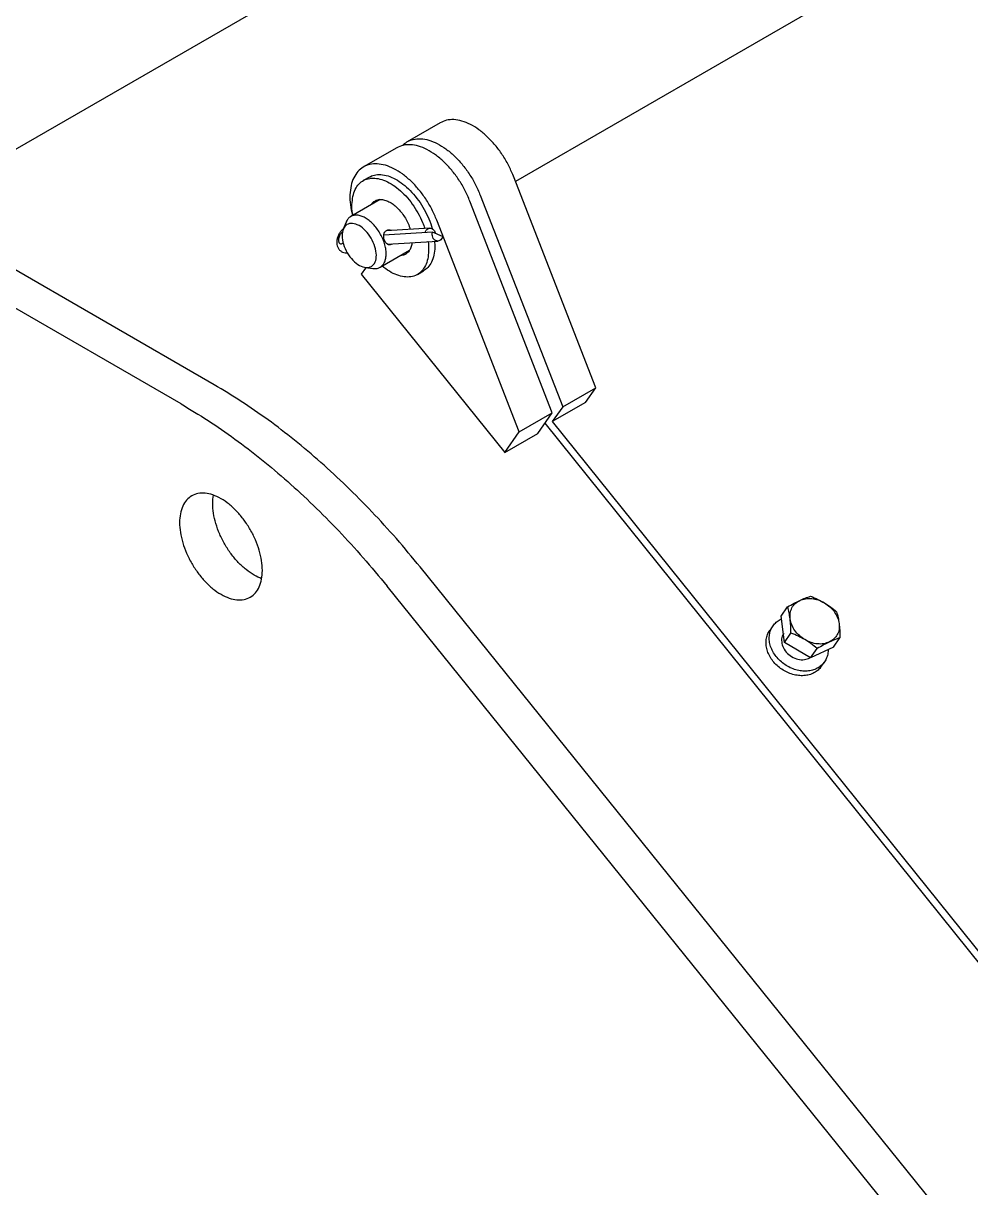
# Model space of a CAD drawing. Header units: millimetres. Extents: x 861 to 27901, y 673 to 17923.
# Drawn here: x 23344 to 23600.6, y 7849 to 8164.3 of the extents above; entities that cross this region are included whole.
import ezdxf

# ---------------------------------------------------------------- set-up
doc = ezdxf.new("R2010")
doc.units = ezdxf.units.MM
doc.header["$LTSCALE"] = 33.3

msp = doc.modelspace()

# ---------------------------------------------------------------- linework, layer by layer
at = {"color": 7, "linetype": 'Continuous', "lineweight": 25}
for p, q in [((24137.75, 8589.55), (23313.62, 8113.78)), ((24092.61, 8476.64), (23477.31, 8121.43)), ((23386.76, 8061.2), (23218.15, 8158.54)), ((23456.9, 8137.36), (23447.93, 8132.18)), ((23445.13, 8130.56), (23436.16, 8125.39)), ((23437.75, 8122.64), (23436.06, 8121.67)), ((23499.06, 8065.61), (23476.73, 8122.92)), ((23440.67, 8116.55), (23432.71, 8111.95)), ((23487.28, 8058.82), (23464.96, 8116.13)), ((23467.76, 8117.75), (23490.09, 8060.44)), ((23395.73, 8066.38), (23313.62, 8113.78)), ((23431.43, 8110.41), (23430.66, 8108.52)), ((23478.31, 8053.64), (23455.99, 8110.95)), ((23454.81, 8107.75), (23441.65, 8106.95)), ((23454.1, 8108.83), (23442.26, 8108.11)), ((23457.53, 8106.51), (23454.81, 8107.75)), ((23442.58, 8104.48), (23456.28, 8105.31)), ((23443.93, 8104.56), (23443.79, 8104.47)), ((23440.63, 8098.21), (23448.59, 8102.81)), ((23436.67, 8097.97), (23435.55, 8096.37)), ((23436.6, 8098.26), (23436.67, 8097.97)), ((23436.64, 8098.15), (23438.67, 8097.88)), ((23450.73, 8096.26), (23452.41, 8097.23)), ((23435.55, 8096.37), (23474.39, 8048.06)), ((23490.09, 8060.44), (23499.06, 8065.61)), ((23496.25, 8061.63), (23499.06, 8065.61)), ((23496.25, 8061.63), (23487.28, 8056.45)), ((23490.09, 8060.44), (23487.28, 8056.45)), ((23478.31, 8053.64), (23487.28, 8058.82)), ((23483.36, 8053.23), (23487.28, 8058.82)), ((23487.28, 8056.45), (23625.66, 7884.31)), ((23474.39, 8048.06), (23478.31, 8053.64)), ((23474.39, 8048.06), (23483.36, 8053.23)), ((23485.27, 8055.96), (23624.54, 7882.72)), ((23734.23, 7666.72), (23451.48, 8017.06)), ((23725.26, 7661.54), (23442.51, 8011.88)), ((23549.23, 8003.7), (23551.01, 8006.23)), ((23550.13, 7996.62), (23549.23, 8003.7)), ((23547.02, 8001.1), (23546.16, 7999.87)), ((23550.13, 7996.62), (23551.91, 7999.15)), ((23557.21, 7992.43), (23550.13, 7996.62)), ((23563.39, 7995.32), (23565.17, 7997.86)), ((23563.39, 7995.32), (23557.21, 7992.43)), ((23557.21, 7992.43), (23558.99, 7994.96)), ((23560.08, 7990.08), (23560.95, 7991.31))]:
    msp.add_line(p, q, dxfattribs=at)
for points, knots in [([(23476.73, 8122.92), (23476.31, 8123.92), (23475.46, 8125.9), (23473.77, 8128.73), (23471.83, 8131.34), (23469.69, 8133.63), (23467.42, 8135.52), (23465.09, 8136.96), (23462.79, 8137.89), (23460.59, 8138.27), (23458.58, 8138.14), (23457.46, 8137.61), (23456.91, 8137.35)], [0, 0, 0, 0, 0.100402, 0.200803, 0.301205, 0.401607, 0.502008, 0.60241, 0.702812, 0.803213, 0.903615, 1, 1, 1, 1]), ([(23446.71, 8131.18), (23447.08, 8131.52), (23447.92, 8132.31), (23449.6, 8132.93), (23451.62, 8133.1), (23453.82, 8132.71), (23456.12, 8131.78), (23458.45, 8130.34), (23460.72, 8128.45), (23462.86, 8126.16), (23464.8, 8123.56), (23466.49, 8120.72), (23467.34, 8118.74), (23467.76, 8117.75)], [0, 0, 0, 0, 0.073307, 0.165976, 0.258646, 0.351315, 0.443984, 0.536654, 0.629323, 0.721992, 0.814661, 0.907331, 1, 1, 1, 1]), ([(23464.96, 8116.13), (23464.54, 8117.12), (23463.69, 8119.1), (23462, 8121.94), (23460.06, 8124.54), (23457.92, 8126.83), (23455.64, 8128.73), (23453.32, 8130.16), (23451.02, 8131.09), (23448.82, 8131.47), (23446.81, 8131.35), (23445.68, 8130.81), (23445.14, 8130.55)], [0, 0, 0, 0, 0.1004017, 0.2008033, 0.301205, 0.4016067, 0.5020084, 0.60241, 0.7028117, 0.8032134, 0.903615, 1, 1, 1, 1]), ([(23433.27, 8117.41), (23433.46, 8118.06), (23433.83, 8119.35), (23434.85, 8120.81), (23436.18, 8121.84), (23437.79, 8122.37), (23439.62, 8122.38), (23441.59, 8121.88), (23443.63, 8120.88), (23445.66, 8119.43), (23447.6, 8117.57), (23449.39, 8115.38), (23450.93, 8112.94), (23452.07, 8110.69), (23452.53, 8109.28), (23452.71, 8108.75)], [0, 0, 0, 0, 0.079309, 0.158617, 0.237926, 0.317235, 0.396544, 0.475852, 0.555161, 0.63447, 0.713779, 0.793087, 0.872396, 0.951705, 1, 1, 1, 1]), ([(23437.76, 8122.61), (23437.81, 8122.65), (23438.3, 8123.04), (23439.49, 8123.31), (23441.29, 8123.36), (23443.27, 8122.85), (23445.31, 8121.85), (23447.34, 8120.4), (23449.29, 8118.54), (23451.07, 8116.35), (23452.63, 8113.91), (23453.86, 8111.33), (23454.57, 8109.53), (23454.75, 8108.66), (23454.76, 8108.65)], [0, 0, 0, 0, 0.011103, 0.109824, 0.208545, 0.307267, 0.405988, 0.50471, 0.603431, 0.702152, 0.800874, 0.899595, 0.998317, 1, 1, 1, 1]), ([(23433.29, 8112.29), (23433.25, 8112.46), (23433.02, 8113.48), (23432.96, 8115.27), (23433.17, 8116.69), (23433.27, 8117.41)], [0, 0, 0, 0, 0.088014, 0.544007, 1, 1, 1, 1]), ([(23438.21, 8115.12), (23438.24, 8115.18), (23438.42, 8115.57), (23438.95, 8116.03), (23439.79, 8116.48), (23440.78, 8116.61), (23441.86, 8116.46), (23443.01, 8116.02), (23444.17, 8115.3), (23445.31, 8114.35), (23446, 8113.55), (23446.34, 8113.15)], [0, 0, 0, 0, 0.023889, 0.145902, 0.267916, 0.38993, 0.511944, 0.633958, 0.755972, 0.877986, 1, 1, 1, 1]), ([(23446.34, 8113.15), (23446.66, 8112.72), (23447.31, 8111.86), (23448.09, 8110.41), (23448.59, 8109.28), (23448.75, 8108.65), (23448.79, 8108.51)], [0, 0, 0, 0, 0.304955, 0.60991, 0.914864, 1, 1, 1, 1]), ([(23441.58, 8105.38), (23441.38, 8105.85), (23440.99, 8106.79), (23440.19, 8108.14), (23439.26, 8109.37), (23438.23, 8110.44), (23437.15, 8111.3), (23436.04, 8111.92), (23434.96, 8112.28), (23433.94, 8112.36), (23433.03, 8112.16), (23432.26, 8111.68), (23431.73, 8111.09), (23431.53, 8110.58), (23431.46, 8110.39)], [0, 0, 0, 0, 0.0864165, 0.172833, 0.2592496, 0.3456661, 0.4320826, 0.5184991, 0.6049157, 0.6913322, 0.7777487, 0.8641652, 0.9505818, 1, 1, 1, 1]), ([(23430.68, 8108.56), (23430.54, 8108.46), (23430.17, 8108.19), (23429.68, 8107.56), (23429.23, 8106.73), (23428.94, 8105.79), (23428.85, 8104.86), (23428.99, 8104.01), (23429.3, 8103.29), (23429.79, 8102.71), (23430.43, 8102.3), (23431.13, 8102.1), (23431.6, 8102.14), (23431.8, 8102.16)], [0, 0, 0, 0, 0.058299, 0.158361, 0.262045, 0.368017, 0.478868, 0.575725, 0.665421, 0.75188, 0.837553, 0.927771, 1, 1, 1, 1]), ([(23430.51, 8107.81), (23430.4, 8107.73), (23430.18, 8107.58), (23429.87, 8107.19), (23429.6, 8106.72), (23429.42, 8106.21), (23429.34, 8105.7), (23429.36, 8105.25), (23429.49, 8104.88), (23429.72, 8104.64), (23430.02, 8104.54), (23430.36, 8104.59), (23430.59, 8104.73), (23430.71, 8104.8)], [0, 0, 0, 0, 0.079445, 0.172014, 0.264582, 0.357151, 0.44972, 0.542289, 0.634858, 0.727427, 0.819996, 0.912564, 1, 1, 1, 1]), ([(23441.81, 8105.51), (23441.77, 8105.63), (23441.68, 8105.89), (23441.59, 8106.42), (23441.61, 8107.09), (23441.83, 8107.67), (23442.12, 8108.02), (23442.38, 8108.22), (23442.69, 8108.35), (23443.13, 8108.41), (23443.53, 8108.39), (23443.76, 8108.23), (23443.78, 8108.21)], [0, 0, 0, 0, 0.080574, 0.163498, 0.326423, 0.489352, 0.572269, 0.652836, 0.733403, 0.81632, 0.979248, 1, 1, 1, 1]), ([(23452.85, 8107.63), (23452.93, 8107.84), (23453.08, 8108.27), (23453.55, 8108.7), (23454.09, 8108.88), (23454.67, 8108.77), (23455.16, 8108.39), (23455.49, 8107.9), (23455.55, 8107.53), (23455.57, 8107.4)], [0, 0, 0, 0, 0.152493, 0.304985, 0.457478, 0.609971, 0.762464, 0.914956, 1, 1, 1, 1]), ([(23438.66, 8097.91), (23438.9, 8097.88), (23439.49, 8097.8), (23440.31, 8098.01), (23441.08, 8098.47), (23441.68, 8099.2), (23442.09, 8100.14), (23442.29, 8101.29), (23442.27, 8102.57), (23442.05, 8103.95), (23441.74, 8104.9), (23441.58, 8105.38)], [0, 0, 0, 0, 0.081772, 0.19655, 0.311329, 0.426107, 0.540886, 0.655664, 0.770443, 0.885221, 1, 1, 1, 1]), ([(23453.61, 8105.15), (23453.61, 8105.15), (23453.79, 8104.28), (23453.8, 8102.68), (23453.6, 8100.47), (23452.95, 8098.59), (23451.95, 8097.11), (23450.61, 8096.09), (23449, 8095.56), (23447.18, 8095.54), (23445.21, 8096.05), (23443.18, 8097.02), (23441.85, 8098.04), (23441.19, 8098.54)], [0, 0, 0, 0, 0.000172, 0.100383, 0.200593, 0.300804, 0.401014, 0.501225, 0.601435, 0.701646, 0.801856, 0.902067, 1, 1, 1, 1]), ([(23443.79, 8104.47), (23443.7, 8104.42), (23443.5, 8104.32), (23443.11, 8104.26), (23442.63, 8104.38), (23442.22, 8104.74), (23441.96, 8105.15), (23441.86, 8105.39), (23441.81, 8105.51)], [0, 0, 0, 0, 0.123411, 0.250421, 0.499992, 0.749557, 0.876578, 1, 1, 1, 1]), ([(23449.24, 8104.88), (23449.24, 8104.82), (23449.23, 8104.33), (23448.99, 8103.54), (23448.53, 8102.58), (23447.85, 8101.89), (23447.04, 8101.46), (23446.41, 8101.4), (23446.12, 8101.38)], [0, 0, 0, 0, 0.026626, 0.226165, 0.425703, 0.625242, 0.82478, 1, 1, 1, 1]), ([(23455.35, 8105.25), (23455.4, 8104.72), (23455.52, 8103.37), (23455.26, 8101.44), (23454.63, 8099.57), (23453.68, 8098.11), (23452.81, 8097.53), (23452.4, 8097.26)], [0, 0, 0, 0, 0.142399, 0.363002, 0.583604, 0.804207, 1, 1, 1, 1]), ([(23408.56, 8013.89), (23407.88, 8014.17), (23406.48, 8014.76), (23404.32, 8016.28), (23402.2, 8018.23), (23400.25, 8020.57), (23398.54, 8023.17), (23397.14, 8025.96), (23396.1, 8028.81), (23395.46, 8031.62), (23395.22, 8034.25), (23395.42, 8035.77), (23395.51, 8036.5)], [0, 0, 0, 0, 0.094575, 0.195922, 0.297269, 0.398616, 0.499963, 0.601309, 0.702656, 0.804003, 0.90535, 1, 1, 1, 1]), ([(23554.33, 8008), (23554.82, 8008.22), (23555.84, 8008.68), (23556.73, 8008.97), (23557.19, 8009.13)], [0, 0, 0, 0, 0.476313, 1, 1, 1, 1]), ([(23557.19, 8009.13), (23557.87, 8008.86), (23559.15, 8008.36), (23560.38, 8007.68), (23560.96, 8007.35)], [0, 0, 0, 0, 0.523687, 1, 1, 1, 1]), ([(23551.01, 8006.23), (23551.61, 8006.58), (23552.75, 8007.23), (23553.82, 8007.75), (23554.33, 8008)], [0, 0, 0, 0, 0.523687, 1, 1, 1, 1]), ([(23551.69, 8003.01), (23551.6, 8003.57), (23551.43, 8004.74), (23551.16, 8005.72), (23551.01, 8006.23)], [0, 0, 0, 0, 0.476313, 1, 1, 1, 1]), ([(23560.96, 8007.35), (23561.52, 8007), (23562.69, 8006.26), (23563.73, 8005.39), (23564.27, 8004.94)], [0, 0, 0, 0, 0.476313, 1, 1, 1, 1]), ([(23561.93, 7994.64), (23561.94, 7994.59), (23561.99, 7994.06), (23561.8, 7993.11), (23561.36, 7991.87), (23560.61, 7990.8), (23559.61, 7989.92), (23558.41, 7989.29), (23557.04, 7988.91), (23555.55, 7988.81), (23554.01, 7988.98), (23552.46, 7989.43), (23550.97, 7990.13), (23549.6, 7991.06), (23548.39, 7992.18), (23547.39, 7993.46), (23546.64, 7994.83), (23546.16, 7996.26), (23545.98, 7997.69), (23546.1, 7999.06), (23546.51, 8000.32), (23547.21, 8001.43), (23548.14, 8002.35), (23548.93, 8002.76), (23549.32, 8002.97)], [0, 0, 0, 0, 0.005667, 0.053073, 0.100479, 0.147884, 0.19529, 0.242696, 0.290101, 0.337507, 0.384913, 0.432318, 0.479724, 0.52713, 0.574535, 0.621941, 0.669347, 0.716752, 0.764158, 0.811564, 0.858969, 0.906375, 0.95378, 1, 1, 1, 1]), ([(23551.91, 7999.15), (23551.9, 7999.85), (23551.88, 8001.2), (23551.75, 8002.43), (23551.69, 8003.01)], [0, 0, 0, 0, 0.523687, 1, 1, 1, 1]), ([(23564.27, 8004.94), (23564.41, 8004.43), (23564.69, 8003.44), (23564.86, 8002.28), (23564.95, 8001.72)], [0, 0, 0, 0, 0.523687, 1, 1, 1, 1]), ([(23560.06, 7990.09), (23560.01, 7990.01), (23559.75, 7989.56), (23559.01, 7988.9), (23557.88, 7988.19), (23556.54, 7987.75), (23555.08, 7987.57), (23553.55, 7987.67), (23551.99, 7988.05), (23550.49, 7988.69), (23549.08, 7989.56), (23547.82, 7990.63), (23546.76, 7991.87), (23545.94, 7993.23), (23545.39, 7994.65), (23545.13, 7996.08), (23545.17, 7997.47), (23545.49, 7998.77), (23545.94, 7999.5), (23546.16, 7999.86)], [0, 0, 0, 0, 0.013102, 0.074867, 0.136631, 0.198395, 0.260159, 0.321923, 0.383687, 0.445451, 0.507215, 0.568979, 0.630743, 0.692507, 0.754271, 0.816036, 0.8778, 0.939564, 1, 1, 1, 1]), ([(23564.95, 8001.72), (23565.01, 8001.13), (23565.14, 7999.9), (23565.16, 7998.56), (23565.17, 7997.86)], [0, 0, 0, 0, 0.476313, 1, 1, 1, 1]), ([(23550.01, 7999), (23549.91, 7998.89), (23549.46, 7998.42), (23549.28, 7997.18), (23549.58, 7995.54), (23550.57, 7993.96), (23552.04, 7992.71), (23553.8, 7991.99), (23555.59, 7991.84), (23556.54, 7992.26), (23557, 7992.46)], [0, 0, 0, 0, 0.0408267, 0.178663, 0.3164993, 0.4543357, 0.592172, 0.7300083, 0.8678447, 1, 1, 1, 1]), ([(23555.67, 7997.38), (23555.09, 7997.7), (23553.87, 7998.38), (23552.58, 7998.89), (23551.91, 7999.15)], [0, 0, 0, 0, 0.476313, 1, 1, 1, 1]), ([(23558.99, 7994.96), (23558.45, 7995.42), (23557.41, 7996.28), (23556.24, 7997.03), (23555.67, 7997.38)], [0, 0, 0, 0, 0.523687, 1, 1, 1, 1]), ([(23562.3, 7996.73), (23561.79, 7996.48), (23560.73, 7995.96), (23559.59, 7995.31), (23558.99, 7994.96)], [0, 0, 0, 0, 0.476313, 1, 1, 1, 1]), ([(23565.17, 7997.86), (23564.7, 7997.7), (23563.82, 7997.41), (23562.79, 7996.95), (23562.3, 7996.73)], [0, 0, 0, 0, 0.523687, 1, 1, 1, 1])]:
    msp.add_open_spline(points, degree=3, knots=knots, dxfattribs=at)
for points in [[(23455.99, 8110.95), (23455.57, 8111.94), (23454.72, 8113.93), (23453.03, 8116.76), (23451.09, 8119.37), (23448.95, 8121.65), (23446.67, 8123.55), (23444.35, 8124.98), (23442.05, 8125.91), (23439.85, 8126.3), (23437.82, 8126.14), (23436.04, 8125.43), (23434.57, 8124.21), (23433.45, 8122.5), (23432.72, 8120.37), (23432.41, 8117.88), (23432.5, 8115.14), (23432.92, 8113.17), (23433.12, 8112.19)], [(23439.05, 8104.35), (23439.28, 8103.57), (23439.74, 8102), (23439.55, 8099.95), (23438.71, 8098.54), (23437.29, 8097.97), (23435.52, 8098.35), (23433.67, 8099.59), (23432.02, 8101.53), (23430.82, 8103.86), (23430.26, 8106.22), (23430.42, 8108.27), (23431.27, 8109.68), (23432.69, 8110.24), (23434.46, 8109.87), (23436.3, 8108.63), (23437.98, 8106.69), (23438.69, 8105.13), (23439.05, 8104.35)], [(23457.53, 8106.51), (23457.45, 8106.3), (23457.3, 8105.87), (23456.83, 8105.44), (23456.28, 8105.26), (23455.71, 8105.37), (23455.21, 8105.75), (23454.86, 8106.33), (23454.7, 8107.04), (23454.77, 8107.51), (23454.81, 8107.75)], [(23451.48, 8017.06), (23449.35, 8019.64), (23445.09, 8024.8), (23438.42, 8032.08), (23431.59, 8038.98), (23424.6, 8045.44), (23417.49, 8051.45), (23410.29, 8056.97), (23403.03, 8062.01), (23398.16, 8064.92), (23395.73, 8066.38)], [(23386.76, 8061.2), (23389.19, 8059.74), (23394.06, 8056.83), (23401.32, 8051.79), (23408.52, 8046.27), (23415.63, 8040.27), (23422.62, 8033.8), (23429.45, 8026.9), (23436.12, 8019.62), (23440.38, 8014.46), (23442.51, 8011.88)], [(23408.77, 8016.13), (23408.72, 8015.31), (23408.64, 8013.66), (23407.97, 8011.6), (23406.94, 8009.94), (23405.53, 8008.78), (23403.82, 8008.15), (23401.87, 8008.07), (23399.75, 8008.55), (23397.55, 8009.57), (23395.35, 8011.09), (23393.23, 8013.06), (23391.28, 8015.39), (23389.57, 8017.99), (23388.17, 8020.78), (23387.13, 8023.63), (23386.48, 8026.45), (23386.27, 8029.12), (23386.48, 8031.53), (23387.13, 8033.61), (23388.17, 8035.26), (23389.57, 8036.42), (23391.28, 8037.06), (23393.23, 8037.13), (23395.35, 8036.65), (23397.55, 8035.63), (23399.75, 8034.11), (23401.87, 8032.15), (23403.82, 8029.82), (23405.53, 8027.21), (23406.94, 8024.42), (23407.97, 8021.57), (23408.64, 8018.74), (23408.72, 8017), (23408.77, 8016.13)], [(23551.69, 8003.01), (23551.66, 8003.54), (23551.61, 8004.61), (23552.12, 8006.03), (23553, 8007.23), (23553.89, 8007.75), (23554.33, 8008)], [(23554.33, 8008), (23554.82, 8008.18), (23555.81, 8008.55), (23557.53, 8008.56), (23559.3, 8008.21), (23560.4, 8007.64), (23560.96, 8007.35)], [(23560.96, 8007.35), (23561.48, 8007.01), (23562.51, 8006.31), (23563.72, 8004.9), (23564.61, 8003.34), (23564.83, 8002.26), (23564.95, 8001.72)], [(23555.67, 7997.38), (23555.16, 7997.73), (23554.12, 7998.43), (23552.91, 7999.83), (23552.02, 8001.39), (23551.8, 8002.47), (23551.69, 8003.01)], [(23564.95, 8001.72), (23564.97, 8001.19), (23565.02, 8000.13), (23564.51, 7998.7), (23563.63, 7997.5), (23562.75, 7996.99), (23562.3, 7996.73)], [(23562.3, 7996.73), (23561.81, 7996.55), (23560.82, 7996.19), (23559.1, 7996.17), (23557.33, 7996.53), (23556.23, 7997.09), (23555.67, 7997.38)]]:
    msp.add_open_spline(points, degree=3, dxfattribs=at)

doc.saveas('drawing.dxf')
